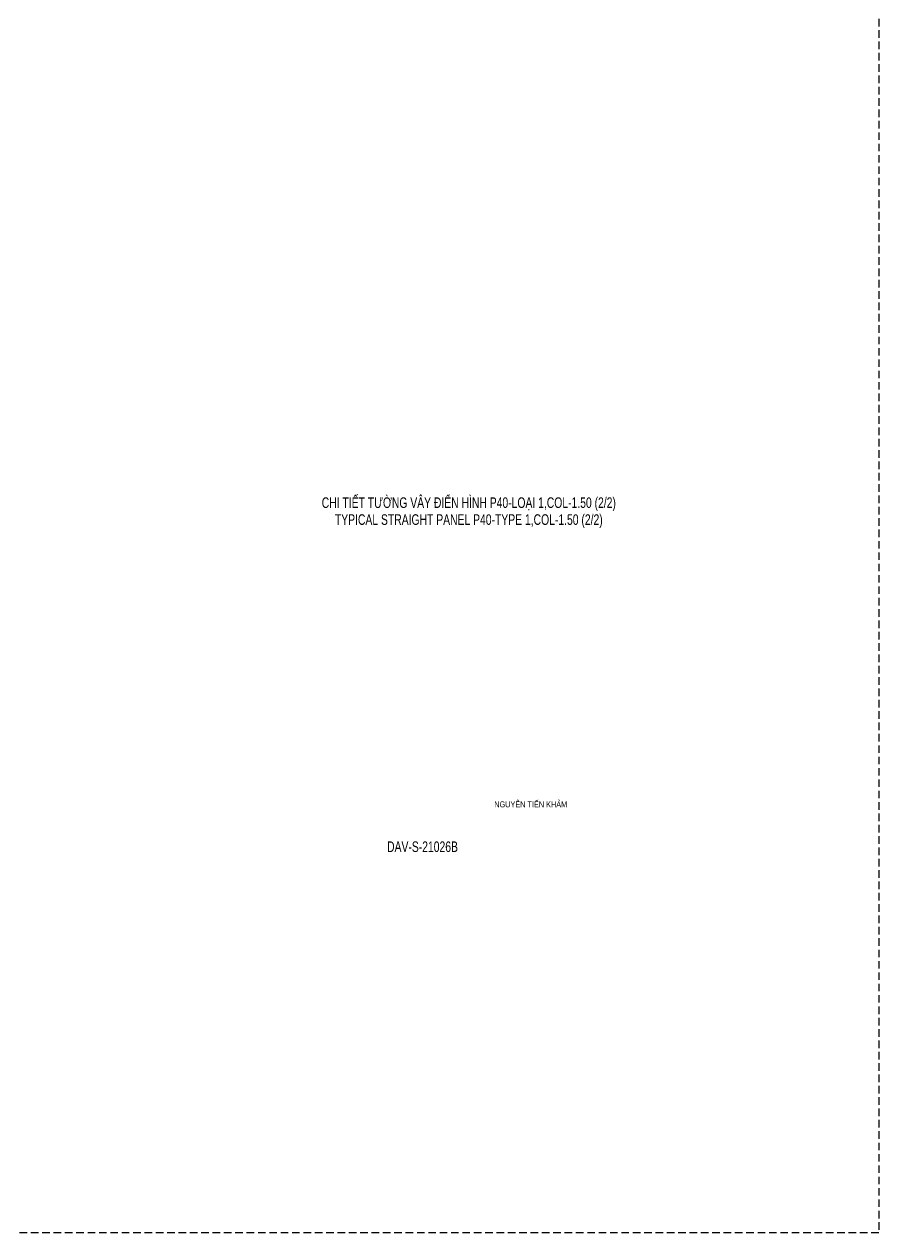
# Model space of a CAD drawing. Header units: millimetres. Extents: x 2611025 to 4139346, y -89870 to 101087.
# Drawn here: x 4105480 to 4139346, y -78018 to -30106 of the extents above; entities that cross this region are included whole.
import ezdxf
from ezdxf.enums import TextEntityAlignment as Align

# ---------------------------------------------------------------- set-up
doc = ezdxf.new("R2010")
doc.units = ezdxf.units.MM
doc.header["$LTSCALE"] = 1200
doc.linetypes.add('HIDDEN', pattern=[0.375, 0.25, -0.125])
doc.layers.add('CDC -TEXT KHUNG', color=7, linetype='Continuous')
doc.layers.add('CDC_06.TEXT', color=2, linetype='Continuous')
doc.layers.add('TCHI', color=4, linetype='HIDDEN', lineweight=30)
doc.styles.add('BIGTEXT', font='arial.ttf', dxfattribs={"width": 0.8})
doc.styles.add('KT CDC', font='arial.ttf', dxfattribs={"width": 0.85, "height": 200})
doc.styles.add('SMTEXT', font='arial.ttf', dxfattribs={"width": 0.75})

msp = doc.modelspace()

# ---------------------------------------------------------------- linework, layer by layer
at = {"layer": 'TCHI'}
msp.add_lwpolyline([(3917798.7, 17806.3), (4139345.7, 17806.3), (4139345.7, -78017.7), (3917798.7, -78017.7)], close=True, dxfattribs=at)

# ---------------------------------------------------------------- texts
at = {"layer": 'CDC -TEXT KHUNG', "style": 'KT CDC', "width": 0.85}
msp.add_text('NGUYỄN TIẾN KHẢM', height=234, dxfattribs=at).set_placement((4124106.7, -61150.3))
at = {"layer": 'CDC_06.TEXT', "color": 4, "style": 'BIGTEXT', "width": 0.7}
for s, p in [('CHI TIẾT TƯỜNG VÂY ĐIỂN HÌNH P40-LOẠI 1,COL-1.50 (2/2)', (4123099, -49072.8)), ('TYPICAL STRAIGHT PANEL P40-TYPE 1,COL-1.50 (2/2)', (4123099, -49796.1))]:
    msp.add_text(s, height=420, dxfattribs=at).set_placement(p, align=Align.MIDDLE)
at = {"layer": 'CDC_06.TEXT', "color": 2, "linetype": 'ByBlock', "style": 'SMTEXT', "width": 0.7}
msp.add_text('DAV-S-21026B', height=420, dxfattribs=at).set_placement((4121264.2, -62711.2), align=Align.MIDDLE)

doc.saveas('drawing.dxf')
